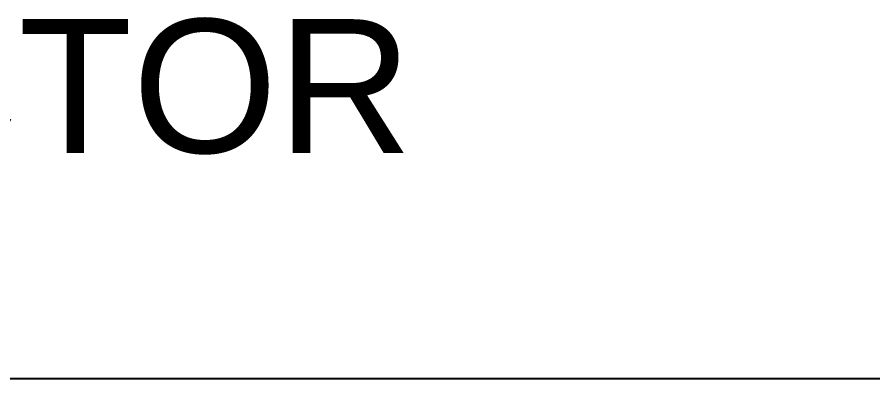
# Paper-space layout 'GS_Template' of a CAD drawing. Header units: millimetres. Extents: x -16 to 424, y -14 to 299.
# Drawn here: x 23.61 to 35.14, y 18.74 to 23.61 of the extents above; entities that cross this region are included whole.
import ezdxf
from ezdxf.enums import TextEntityAlignment as Align

# ---------------------------------------------------------------- set-up
doc = ezdxf.new("R2010")
doc.units = ezdxf.units.MM
doc.layers.add('Border', color=160, linetype='Continuous')
doc.layers.add('TEXT_18', color=7, linetype='Continuous')
doc.styles.add('Arial1.80mm', font='arial.ttf', dxfattribs={"height": 1.8})

# ---------------------------------------------------------------- blocks, each defined once
blk = doc.blocks.new('GS_titleblock')
at = {"layer": 'Border'}
blk.add_line((112.77, 18.739), (10, 18.739), dxfattribs=at)
at = {"layer": 'DEFPOINTS', "style": 'Arial1.80mm'}
blk.add_attdef('TOTALNUMBEROFSHEETS', text='', height=1.8, dxfattribs=at).set_placement((380.5, 14.415), align=Align.MIDDLE_CENTER)
at = {"layer": 'TEXT_18', "style": 'Arial1.80mm'}
blk.add_text('CONTRACTOR', height=1.8, dxfattribs=at).set_placement((20.065, 22.682), align=Align.MIDDLE_CENTER)
for tag, p in [('TITLE', (298, 15.944)), ('PROJECT', (298, 11.602))]:
    blk.add_attdef(tag, text='', height=1.8, dxfattribs=at).set_placement(p, align=Align.MIDDLE_CENTER)

psp = doc.layouts.new('GS_Template')

# ---------------------------------------------------------------- block references
psp.add_blockref('GS_titleblock', (0, 0))

doc.saveas('drawing.dxf')
